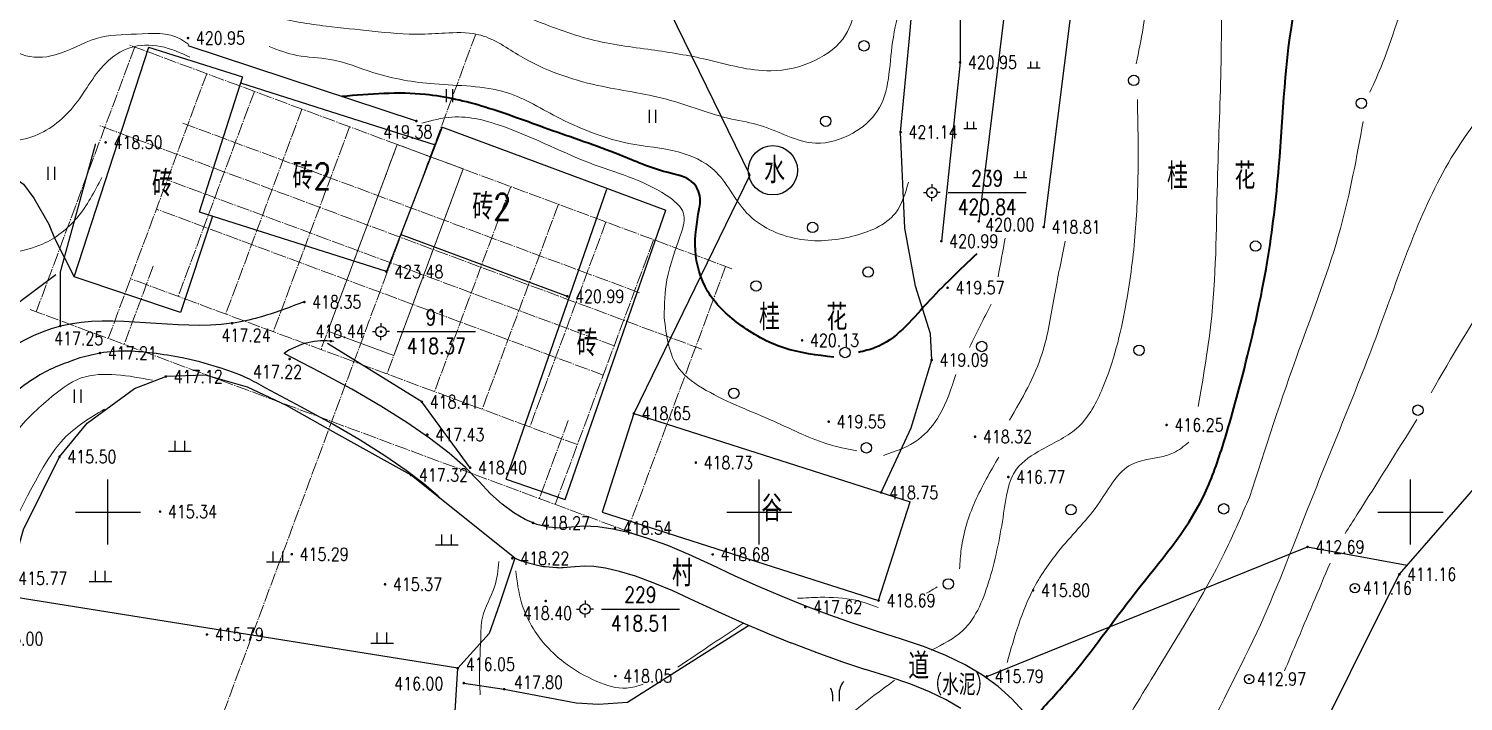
# Model space of a CAD drawing. Extents: x 396834 to 397278, y 241901 to 242133.
# Drawn here: x 396893.9 to 397004.1, y 241985.5 to 242037.1 of the extents above; entities that cross this region are included whole.
import ezdxf
from ezdxf.enums import TextEntityAlignment as Align

# ---------------------------------------------------------------- set-up
doc = ezdxf.new("R2010")
doc.units = 0
doc.header["$LTSCALE"] = 0.5
doc.header["$PDSIZE"] = 0.2
doc.linetypes.add('DOTE', pattern=[2.4200000000000004, 2, -0.2, 0.02, -0.2])
doc.linetypes.add('X3', pattern=[5, 4, -1])
doc.layers.get('0').update_dxf_attribs({"linetype": 'CONTINUOUS'})
doc.layers.add('GCD', color=1, linetype='CONTINUOUS')
doc.layers.add('地形图', color=252, linetype='CONTINUOUS')
doc.styles.add('HZ', font='rs.shx', dxfattribs={"width": 0.8, "bigfont": 'hztxt.shx'})
doc.styles.add('样式 1', font='rs.shx', dxfattribs={"width": 0.8, "height": 2, "bigfont": 'hztxt.shx'})
doc.linetypes.add('10411', pattern='A,2,[150,AAA.SHX,S=1,R=0,X=0,Y=1],2,[151,AAA.SHX,S=1,R=0,X=0,Y=3],1e-11', length=4.00000000001)
doc.linetypes.add('10421', pattern='A,2,[150,AAA.SHX,S=1,R=0,X=0,Y=1],1e-11', length=2.00000000001)
doc.linetypes.add('1161', pattern='A,0,[149,AAA.SHX,S=0.15,R=0,X=0,Y=0],-1.6', length=1.6)

# ---------------------------------------------------------------- blocks, each defined once
blk = doc.blocks.new('GC200')
at = {"linetype": 'Continuous', "const_width": 0.2, "flags": 128}
blk.add_lwpolyline([(-0.1, 0, 1), (0.1, 0, 1)], format="xyb", close=True, dxfattribs=at)
blk = doc.blocks.new('gc116')
for p, q in [((-1.3, 0), (-0.8, 0)), ((0, 1.3), (0, 0.8000000000000002)), ((1.3, 0), (0.8000000000000002, 0)), ((0, -1.3), (0, -0.8))]:
    blk.add_line(p, q)
blk.add_circle((0, 0), 0.8)
blk.add_point((0, 0))
blk = doc.blocks.new('gc121')
for p, q in [((-0.5, -1), (-0.5, 1)), ((0.5, -1), (0.5, 1))]:
    blk.add_line(p, q)
blk = doc.blocks.new('gc122')
blk.add_circle((0, 0), 0.8)
blk = doc.blocks.new('gc119')
for p, q in [((-1, 0), (1, 0)), ((-0.5, 1), (-0.5, 0)), ((0.5, 1), (0.5, 0))]:
    blk.add_line(p, q)
blk = doc.blocks.new('gc246')
for p, q in [((-0.5, 1), (-0.5, 0)), ((0.5, 1), (0.5, 0))]:
    blk.add_line(p, q)
for centre, radius, start, end in [((3.404491783752013, 1.105927875686796), 2.906422756023367, 139.331235276754, 182.0886722848685), ((-2.938418329314396, 0.8134745012056809), 2.445542007497905, 4.374291201075531, 29.02419726691174)]:
    blk.add_arc(centre, radius, start, end)

msp = doc.modelspace()

# ---------------------------------------------------------------- linework, layer by layer
at = {"color": 1, "linetype": 'DOTE', "lineweight": 20}
for p, q in [((396928.2349888918, 242036.7185914655), (396895.3995005449, 241948.3567300354)), ((396902.0513016862, 242035.7314336398), (396894.4925451699, 242015.3904602144)), ((396947.8887947993, 242018.698106745), (396901.5826156626, 242035.9055985365)), ((396907.5817967653, 242033.676287859), (396900.0230402489, 242013.3353144334)), ((396911.2375477498, 242032.317801665), (396905.385607221, 242016.569951271)), ((396914.8932987343, 242030.9593154709), (396909.0413582054, 242015.2114650768)), ((396945.5898181626, 242012.5114512317), (396899.2836390266, 242029.7189430252)), ((396940.8015773832, 242016.8511229063), (396905.7438628141, 242029.8786571777)), ((396918.5490497189, 242029.6008292768), (396912.6971091899, 242013.8529788826)), ((396922.2061923411, 242028.2461740168, 0.001164021547682524), (396916.3528601743, 242012.4944926883)), ((396927.2666097586, 242026.3613621987), (396921.4146692297, 242010.6135118041)), ((396938.8591444938, 242012.7722806102), (396904.5513275629, 242025.5211510482)), ((396930.9223607428, 242025.0028760041), (396925.0704202139, 242009.2550256098)), ((396938.0231529896, 242010.5225876967), (396903.7153360588, 242023.2714581348)), ((396934.5781117273, 242023.6443898097), (396928.7261711983, 242007.8965394156)), ((396938.2338627116, 242022.2859036152), (396932.3819221827, 242006.5380532214)), ((396941.889613696, 242020.9274174207), (396934.3308571795, 242000.5864439952)), ((396903.4709345882, 242018.8816668047), (396901.2416239104, 242012.882485702)), ((396947.4201087749, 242018.8722716395), (396939.8613522585, 241998.5312982142)), ((396936.0376731672, 242005.1795670272), (396901.7298562365, 242017.9284374653)), ((396894.0238591462, 242015.5646251111), (396940.3300382823, 241998.3571333175)), ((396935.3415841958, 242007.0384538294), (396933.112273518, 242001.0392727266))]:
    msp.add_line(p, q, dxfattribs=at)
at = {"color": 6, "linetype": 'Continuous', "lineweight": 20, "flags": 128}
msp.add_lwpolyline([(396922.2061923411, 242028.2461740168), (396927.2666097584, 242026.3613621985), (396921.9371639197, 242012.0195698749), (396916.8753548644, 242013.9005507592)], close=True, dxfattribs=at)
at = {"layer": '地形图', "linetype": 'Continuous'}
for p, q in [((396897.4096, 242018.0651), (396903.1254816526, 242035.7214991523)), ((396903.1225121344, 242035.7224400723), (396910.3179153936, 242033.4425080981)), ((396910.1661288961, 242032.9661033438), (396925.1305, 242028.2245)), ((396925.6525909773, 242029.5808348251), (396921.3773, 242018.4741)), ((396925.5961342979, 242029.6018142681, 0.01166232035160419), (396942.8250839489, 242023.1994935571, -3.547341365661973)), ((396930.5593824039, 242002.5371260754, 421.8937999999994), (396938.3013069227, 242024.8046014894, 421.8938000000005)), ((396964.5015, 242024.5419), (396970.5015, 242024.5419)), ((396908.0327, 242022.7258), (396905.5638, 242015.327)), ((396921.3773, 242018.4741), (396907.0144348246, 242023.050227712)), ((396935.0931744798, 242000.9608236261, 421.8937999999994), (396942.8250839489, 242023.1994935571, 421.8938000000005)), ((396922.4199983504, 242021.3505630844, 423.647), (396935.264, 242016.5777, 420.9938)), ((396905.5638, 242015.327), (396897.4096, 242018.0651)), ((396922.2077, 242013.86), (396928.2077, 242013.86)), ((396940.3685, 242007.5754, 418.6496), (396937.9427187427, 241999.9863652265, 418.6942)), ((396900, 241997.5), (396900, 242002.5)), ((396930.5593824039, 242002.5371260754, 421.8937999999994), (396935.0931744798, 242000.9608236261, 421.8937999999993)), ((396950, 241997.5), (396950, 242002.5)), ((397000, 241997.5), (397000, 242002.5)), ((396959.1616, 241993.2039, 418.6942), (396961.5873812573, 242000.7929347735, 418.6496)), ((396897.5, 242000), (396902.5, 242000)), ((396947.5, 242000), (396952.5, 242000)), ((396997.5, 242000), (397002.5, 242000)), ((396937.8785, 241992.5493), (396943.8785, 241992.5493))]:
    msp.add_line(p, q, dxfattribs=at)
at = {"layer": '地形图', "color": 6, "linetype": 'Continuous'}
msp.add_line((396910.3179153936, 242033.4425080981), (396907.0075479511, 242023.0524219269), dxfattribs=at)
at = {"layer": '地形图', "color": 3, "linetype": 'Continuous'}
for p, q in [((396905.1471809234, 242004.6718913146), (396905.1471809234, 242005.4713362818)), ((396905.8882511635, 242004.6718913146), (396905.8882511635, 242005.4713362818)), ((396904.6419060614, 242004.6718913147), (396906.3935273531, 242004.6718913147)), ((396925.1349183077, 241997.4885408942), (396926.8865395993, 241997.4885408942)), ((396925.6401931696, 241997.4885408942), (396925.6401931696, 241998.2879858613)), ((396926.3812634097, 241997.4885408942), (396926.3812634097, 241998.2879858613)), ((396912.6779255974, 241996.1656848841), (396912.6779255974, 241996.9651298512)), ((396913.4189958374, 241996.1656848841), (396913.4189958374, 241996.9651298512)), ((396899.0537561864, 241994.6774710726), (396899.0537561864, 241995.4769160397)), ((396899.7948264265, 241994.6774710726), (396899.7948264265, 241995.4769160397)), ((396912.1726507354, 241996.1656848841), (396913.924272027, 241996.1656848841)), ((396898.5484813245, 241994.6774710726), (396900.3001026161, 241994.6774710726)), ((396920.170645225, 241989.937236212), (396921.9222665166, 241989.937236212)), ((396920.6759200869, 241989.937236212), (396920.6759200869, 241990.7366811791)), ((396921.416990327, 241989.937236212), (396921.416990327, 241990.7366811791))]:
    msp.add_line(p, q, dxfattribs=at)
at = {"layer": '地形图', "linetype": '10411'}
msp.add_line((396926.8481, 241987.9979), (396891.0288, 241993.741), dxfattribs=at)
at = {"layer": '地形图', "linetype": '10421'}
msp.add_line((396924.2614404453, 241945.9194295942), (396926.8481, 241987.9979), dxfattribs=at)
at = {"layer": '地形图', "linetype": '10421', "flags": 128}
for points in [[(396973.8864, 242063.2391), (396974.9381, 242052.5819), (396974.448, 242042.6848), (396971.8401, 242021.8929)], [(396965.4058, 242059.888), (396965.4162, 242034.5468), (396963.9828, 242020.8121)], [(396969.2127, 242058.1553), (396969.5876, 242044.7237), (396966.8534, 242022.3379)], [(396923.6804, 242030.04), (396906.1461, 242035.8134007028)], [(396896.0074915232, 242018.2339480458), (396890.1380758483, 242013.8356419062), (396885.6963, 242010.1629), (396882.4112, 242003.1561)], [(396927.8069, 242003.4111), (396924.1009, 242008.4694), (396916.8471808428, 242012.9604800124)], [(396931.2245269977, 241996.447487379), (396923.2685, 242002.8456), (396917.2938, 242006.1691), (396913.7061237187, 242008.1828880991), (396910.708661675, 242009.5922554811), (396907.4907973871, 242010.5171529215), (396904.442, 242010.4137)]]:
    msp.add_lwpolyline(points, dxfattribs=at)
at = {"layer": '地形图', "linetype": '1161', "flags": 128}
for points, elevation in [([(396959.3672, 242001.5026), (396961.6661753758, 242006.4596203813), (396963.2382, 242011.6861), (396963.1383207105, 242013.6850035411), (396961.9869261612, 242017.3641927574), (396961.1700665695, 242021.81599349), (396960.8517, 242029.1883), (396961.5333240113, 242036.3970321934), (396962.3257751754, 242045.5665881039), (396962.5576, 242050.7628), (396962.7019304712, 242061.0384001877)], 418.7457), ([(396937.2443059181, 242054.4826370214), (396938.2625, 242053.0865), (396940.8761, 242043.1011), (396949.2664, 242025.8738), (396940.3685, 242007.5754)], 429.7577), ([(396892.3873, 241994.6445), (396893.5014851163, 241998.6683217891), (396896.2766, 242004.2511), (396898.4114846525, 242006.8306330272), (396902.031311505, 242009.4883878244), (396904.442, 242010.4137)], 415.7714), ([(396931.2245269977, 241996.447487379), (396930.0687490278, 241992.9299217914), (396929.260615815, 241990.6746468671), (396926.8481, 241987.9979)], 418.2202), ([(396967.473, 241987.3808), (396992.0947, 241997.3244), (396999.7460733341, 241995.9156057874)], 415.7902), ([(396927.317, 241986.8652), (396930.4201, 241986.3943), (396935.9486155483, 241985.3566532606), (396937.648482958, 241985.245281337), (396939.8908656297, 241985.3921468302), (396949.1643687164, 241991.2840501792)], 415.9954)]:
    msp.add_lwpolyline(points, dxfattribs=dict(at, elevation=elevation))
at = {"layer": '地形图', "linetype": 'X3', "const_width": 0.1, "elevation": 417.2465, "flags": 128}
msp.add_lwpolyline([(396896.3358, 242014.2982), (396896.3412430885, 242018.4473126188), (396899.0493773677, 242028.2993744008)], dxfattribs=at)
at = {"layer": '地形图', "linetype": '1161', "flags": 128}
msp.add_lwpolyline([(396886.1237, 242025.629), (396887.7627242786, 242026.6938407195), (396888.732807062, 242026.7606855339), (396890.9071320702, 242026.8943759307), (396891.8103151838, 242026.3930371345), (396893.5163232361, 242025.1898220266), (396894.3191520281, 242024.1202980837), (396895.4564907296, 242022.1149398265), (396895.8913568874, 242021.0454158836), (396897.4096, 242018.0651)], dxfattribs=at)
at = {"layer": '地形图', "linetype": 'Continuous', "const_width": 0.1, "flags": 128}
for points, elevation in [([(396963.2015, 242024.5419, 1), (396963.3015, 242024.5419, 1)], 420.8385), ([(396920.9077, 242013.86, 1), (396921.0077, 242013.86, 1)], 418.3673), ([(396936.5785, 241992.5493, 1), (396936.6785, 241992.5493, 1)], 418.5077)]:
    msp.add_lwpolyline(points, format="xyb", close=True, dxfattribs=dict(at, elevation=elevation))
at = {"layer": '地形图', "linetype": '10411', "flags": 128}
msp.add_lwpolyline([(397057.6089530172, 242005.5615593361), (397050.7892, 242011.0434), (397038.3289, 242020.048), (397034.284078057, 242021.3039797397), (397027.3196, 242021.0787), (397019.2275, 242017.135), (397010.2052, 242007.9583), (396999.1402, 241995.218), (396991.631, 241980.1613), (396989.031, 241972.2672), (396988.3376, 241958.2045), (396986.4023, 241950.3676)], dxfattribs=at)
at = {"layer": '地形图', "color": 6, "linetype": 'Continuous', "flags": 128}
msp.add_lwpolyline([(396970.3123616451, 241984.6634048526), (396969.3995512763, 241985.6659348953), (396968.3435389805, 241986.5998142751), (396967.1443247576, 241987.4650429921), (396965.8019086078, 241988.2616210464), (396964.3162905308, 241988.9895484379), (396962.687470527, 241989.6488251666), (396960.915448596, 241990.2394512325), (396959.074593639, 241990.8152627969), (396957.239274557, 241991.4300960212), (396955.4094913499, 241992.0839509054), (396953.5852440177, 241992.7768274495), (396951.7665325605, 241993.5087256534), (396949.9533569781, 241994.2796455173), (396948.1457172708, 241995.0895870409), (396946.3436134384, 241995.9385502245), (396944.6012483288, 241996.7436772164), (396942.9728247901, 241997.4221101649), (396941.4583428222, 241997.9738490701), (396940.0578024251, 241998.3988939319), (396938.7712035989, 241998.6972447505), (396937.5985463435, 241998.8689015257), (396936.5398306589, 241998.9138642575), (396935.5950565452, 241998.8321329461), (396934.7068652118, 241998.7604628046), (396933.8178978686, 241998.8356090462), (396932.9281545153, 241999.057571671), (396932.0376351521, 241999.426350679), (396931.1463397789, 241999.9419460701), (396930.2542683958, 242000.6043578445), (396929.3614210027, 242001.413586002), (396928.4677975996, 242002.3696305426), (396927.4519282801, 242003.4237887061), (396926.1923431376, 242004.527357732), (396924.689042172, 242005.6803376205), (396922.9420253836, 242006.8827283714), (396920.9512927722, 242008.1345299848), (396918.7168443378, 242009.4357424607), (396916.2386800804, 242010.7863657991), (396913.5168, 242012.1864)], dxfattribs=at)
at = {"layer": '地形图', "linetype": 'Continuous'}
msp.add_lwpolyline([(396925.4717390618, 242001.0737895659), (396925.3406015919, 242001.2098697013), (396924.2530903457, 242002.1626784366), (396922.8913192193, 242003.2071098296), (396921.2613195031, 242004.3289631488), (396919.3682312804, 242005.5193645507), (396917.2161115481, 242006.7726335911), (396914.8080831096, 242008.0850322341), (396912.1236163759, 242009.515277218)], dxfattribs=at)
at = {"layer": '地形图', "linetype": 'Continuous', "flags": 128}
for points, elevation in [([(396940.3685, 242007.5754), (396961.5873812573, 242000.7929347735)], 418.6496), ([(396937.9427187427, 241999.9863652265), (396959.1616, 241993.2039)], 418.6942)]:
    msp.add_lwpolyline(points, dxfattribs=dict(at, elevation=elevation))
at = {"layer": '地形图', "color": 6, "linetype": 'Continuous'}
msp.add_lwpolyline([(396965.4668786229, 241984.9062610022), (396964.347247226, 241985.5706405239), (396963.068883369, 241986.1970169003), (396961.6297872042, 241986.779501527), (396959.9758819631, 241987.3307585565), (396958.1621165285, 241987.8980966341, -0.00502409069231432), (396958.1036807871, 241987.9170217558), (396956.2683617051, 241988.5318549801, -0.004987138641853279), (396956.2107434745, 241988.5517984843), (396954.3809602674, 241989.2056533685, -0.004946670065708206), (396954.3242138266, 241989.2265665077), (396952.4999664944, 241989.9194430518, -0.004902868398443648), (396952.4441417109, 241989.9412748712), (396950.6254302537, 241990.6731730752, -0.004855926981778195), (396950.5705724522, 241990.6958708192), (396948.7573968699, 241991.4667906831, -0.004806047156949452), (396948.7035467498, 241991.4903002013), (396946.8959070425, 241992.3002417249, -0.004753436267937729), (396946.8431006437, 241992.32450787), (396945.0512230863, 241993.1686535005), (396943.3719971273, 241993.9446046129), (396941.8613827305, 241994.5739559793), (396940.4906683691, 241995.0733190996), (396939.2678683471, 241995.4444221878), (396938.2036520757, 241995.6912044708), (396937.3115875671, 241995.8217873126), (396936.6069796956, 241995.8517113944), (396935.8584908775, 241995.786960496, -0.001444056034730051), (396935.8408969942, 241995.7854896502), (396934.9527056609, 241995.7138195087, -0.04123568628990688), (396934.4494073038, 241995.7147792484), (396933.5604399606, 241995.78992549, -0.04005802028469269), (396933.0780612024, 241995.8699531987), (396932.1883178492, 241996.0919158235, -0.03705154973289377), (396931.7586983339, 241996.2335948407), (396931.2057692916, 241996.4625720333, -0.03296899255094354)], format="xyb", dxfattribs=at)
at = {"layer": '地形图', "linetype": 'Continuous'}
for centre, radius in [((396951.0448369108, 242026.2562305851), 1.892621416686395), ((396995.7355, 241994.159, 411.162), 0.359793584293041), ((396987.6069, 241987.1659, 412.9675), 0.359793584293041)]:
    msp.add_circle(centre, radius, dxfattribs=at)
msp.add_arc((396916.6195588733, 242007.7056679292, 417.4949), 5.450144265661964, 82.54127048106581, 124.7013214531992, dxfattribs=at)
at = {"layer": '地形图', "color": 6, "linetype": 'Continuous', "lineweight": 20}
for points in [[(396900.4215241665, 242038.7193354708), (396903.7465824232, 242039.0365760266), (396905.4675927825, 242039.1367570097), (396907.355690856, 242039.6543595319), (396910.5972052556, 242038.9030009945), (396912.8027721101, 242038.0681584984), (396916.7460572988, 242037.3334969855), (396920.2814639949, 242036.9494473833), (396924.0771797719, 242036.7090466575), (396926.1621507839, 242036.8158915538), (396928.6213467155, 242036.6289132762), (396931.668611326, 242035.0262398314), (396937.5840428972, 242032.7793204193), (396942.8766610074, 242031.7108720381), (396947.9019754139, 242030.1883325565), (396950.067137006, 242029.707530523), (396954.3277422952, 242028.3418083037), (396957.1878937822, 242029.116434093), (396959.0590210348, 242030.7992409191), (396960.2351583926, 242036.088062123), (396961.3866479695, 242042.2971562356), (396961.2262654819, 242046.2504168175), (396961.4414566586, 242053.3962818535), (396961.7300867262, 242062.3669162472)], [(396983.7011892356, 242008.1179589747), (396984.7355557224, 242015.0836836343), (396985.1888335504, 242025.9348921304), (396985.4586674781, 242034.5634021996), (396985.528077392, 242041.9660536697), (396986.0933421942, 242048.5712589974), (396986.5173113721, 242051.8899674759), (396986.1640039451, 242054.0789035115), (396985.810696518, 242055.3145933028), (396985.7400347671, 242057.7153611259)], [(396978.9371131633, 242034.4334797507), (396979.792141722, 242040.0298971081), (396979.792141722, 242044.7719003613), (396980.6056870845, 242050.7726889974)], [(397043.8130713012, 242042.8174145471), (397039.6813627417, 242044.0610129347), (397033.6580262737, 242045.4040986812), (397026.1910814785, 242047.3441120727), (397018.2263396557, 242048.3887345786), (397013.2981547899, 242048.189758697), (397005.0347363435, 242044.9066595589), (397000.648993818, 242041.1593902392), (396997.861334711, 242034.4937034403), (396996.8657419832, 242032.2552268082)], [(396889.5752381175, 242040.6957769353), (396890.9438596831, 242037.5354196063), (396893.4036795419, 242035.1512906177), (396895.9374799135, 242035.1143271971), (396899.1186008115, 242036.3895588058), (396902.1887516041, 242036.7222284271), (396905.5918113855, 242036.3341142568), (396906.2021423192, 242035.909036666)], [(396977.6021783585, 241964.3097359577), (396980.1665909899, 241970.9297133863), (396983.3316158927, 241980.51150345), (396988.2039977683, 241990.7617913067), (396992.0979528801, 242000.2260481438), (396997.6571246537, 242014.2510494468), (397003.1306936103, 242027.2076023685), (397010.0118649823, 242035.0234467138), (397022.3356359522, 242040.2007916833), (397036.8310772702, 242039.3808836381), (397046.1300397002, 242036.3745539451), (397053.3093845715, 242036.0329253989), (397069.7876918728, 242036.7845079676)], [(396957.4491002564, 242039.0163096305), (396956.6280332519, 242036.6514013646), (396954.2588554182, 242034.6916406314), (396950.8779888613, 242033.8952936973), (396945.9757341461, 242034.764035913), (396941.7255019791, 242035.5121189381), (396937.0888862765, 242036.3084658722), (396932.3971353186, 242037.9255069977)], [(396887.133076727, 242032.4375743295), (396887.9111710749, 242030.0573597789), (396890.9759122856, 242028.5974949477), (396894.1518094523, 242028.8196484687), (396897.3277066191, 242031.1205221851), (396899.8093559662, 242034.4708813416), (396901.6672559614, 242035.6609886169), (396904.0332995564, 242035.7720656683), (396906.2881858678, 242034.9469246009)], [(396912.3676187046, 242035.7633563784), (396914.5049889846, 242035.0857198535), (396917.0515334018, 242034.7788196519), (396920.4042688053, 242033.7558176222), (396925.0652216527, 242032.8887600056), (396930.5721494764, 242032.2341306234), (396934.7074648663, 242030.2293279587), (396937.4789098302, 242029.0361942241), (396939.9764759593, 242028.3201930646), (396943.7842401696, 242027.6655636824), (396946.5274690197, 242026.2744764636), (396949.0309093574, 242022.9944759404), (396952.9410334773, 242020.9896732757), (396957.1582346708, 242021.1942447031), (396960.4542033157, 242022.9740186813), (396961.457324323, 242025.3470502643)], [(397070.881688546, 242033.2998981937), (397061.4459758681, 242031.8650591146), (397052.8307620226, 242031.3184535571), (397045.1044188147, 242031.1818026042), (397035.6687074642, 242031.2501280807), (397026.6432442025, 242030.9768255929), (397021.583514235, 242030.5668715703), (397015.0609191565, 242026.6166514134), (397009.838210102, 242021.5892101581), (397006.5320913558, 242017.2799742977), (397001.5931643215, 242009.1722072623)], [(396963.2036501981, 241989.3892195483), (396965.6354782915, 241990.9113592649), (396967.6931783733, 241994.8902862703), (396968.7643446196, 241999.9221848758), (396969.753108663, 242003.2869152045), (396971.7039154064, 242004.8090549211), (396974.5124004081, 242006.5559265554), (396976.3563138131, 242009.5200935558), (396978.1218977998, 242015.7800445216), (396978.8434298249, 242021.1742942784), (396979.0851233066, 242026.3927812888), (396979.0316753099, 242031.7069186128)], [(396942.6997524129, 242014.9721695763), (396942.9078382915, 242017.8358983939), (396943.962836405, 242021.2916855214), (396944.1679753912, 242023.0195790852), (396943.2008939862, 242024.1031737288), (396937.3376722605, 242026.6848267597), (396930.4508765663, 242029.5841736463), (396926.4067163356, 242030.3456182479), (396924.1021417741, 242029.8790593687)], [(396996.3679449555, 242030.0167501761), (396994.62289614, 242021.7953259468), (396991.4369988799, 242012.4434676549), (396987.6265491275, 242001.1280593001)], [(396892.6844653402, 242019.9197381412), (396894.969460787, 242020.5871803686), (396897.6235702601, 242022.6070728514), (396899.5218741902, 242025.6983854762)], [(396968.3378412352, 242018.0630754533), (396968.8734548909, 242021.0426843209)], [(396973.49026555, 242020.824080387), (396972.6671528607, 242016.6343602847), (396971.7139301023, 242012.1776425758), (396969.2188716297, 242007.0625852935)], [(396966.1302074557, 242012.6524452253), (396967.8033612684, 242015.9731321621)], [(396942.6997524129, 242014.9721695763), (396943.8384275864, 242011.024499303), (396945.9298701841, 242009.3525449027), (396951.1145541922, 242006.9761633242), (396955.460109166, 242005.1648789057), (396957.4818365238, 242004.7004474511)], [(396886.6498464091, 241996.9812827997), (396888.263674034, 241998.3251750589), (396890.9289345471, 242002.0392033692), (396892.7892147583, 242005.9052436157), (396895.4300239612, 242008.6418960549), (396897.9485726306, 242010.3034350359), (396900.6382857814, 242010.5477792946), (396903.4258068278, 242010.1323944039)], [(396959.5268031799, 242004.3521235693), (396962.2224423119, 242005.5828677967), (396963.8491201829, 242007.4638166425), (396965.0807472397, 242010.5755091337)], [(396891.1735910195, 241995.7068513028), (396894.8053188059, 242003.0464004264), (396896.6047289414, 242005.6263112502), (396899.729007413, 242007.9172484506)], [(397000.4911242969, 242007.1133502066), (396995.8913070262, 241999.7876497094), (396994.9809268289, 241998.351237756)], [(396969.0348144221, 241988.4537683729), (396971.1035447409, 241994.2061080311), (396973.1273045084, 241997.1721586402), (396976.1434298397, 242000.7780595477), (396978.5719404987, 242003.6542299587), (396981.8099542683, 242004.553033103), (396982.9792363915, 242005.3619560493)], [(396968.3938991062, 242004.2246823399), (396966.5592160307, 242000.787096447), (396965.5098909255, 241997.1751234182), (396965.3843953686, 241995.6396110689)], [(396987.6265491275, 242001.1280593001), (396986.0218879229, 241997.5027322595), (396980.5425297181, 241987.8700812693), (396977.0541352757, 241982.0137835183), (396974.4653655869, 241977.1947338606)], [(396930.0069404294, 241996.2002945212), (396929.6836638151, 241994.2620233368), (396928.7450913993, 241991.8987536999), (396928.6157804881, 241990.2512233677), (396928.5187983002, 241987.1176846232), (396928.5834530921, 241985.9547223781)], [(396931.3000495418, 241995.4895950481), (396931.7526370673, 241993.0344516255), (396932.6578134459, 241991.0315715567), (396934.9854085206, 241988.4795145167), (396937.5392966942, 241986.9935066862), (396939.8022356494, 241986.476634448), (396941.0953447617, 241986.7673753002)], [(396993.826083975, 241996.0794904376), (396991.1907719694, 241989.8550388332), (396990.3283067289, 241987.7961823594)], [(396963.6610034658, 241994.2516055899), (396962.8378921039, 241993.7632336257)], [(396959.13157979, 241992.6806171552), (396957.4081892147, 241993.2203970314), (396954.6816298418, 241993.4517311809), (396952.9325162067, 241993.3746201857)], [(396943.7462164507, 241988.0918606289), (396946.3970881396, 241989.8686087297), (396948.8216667296, 241991.4838349107)], [(396945.8609408269, 241965.2845695099), (396947.5772319068, 241970.9776153539), (396950.0182901408, 241976.3287673056), (396954.3274834318, 241982.0829393653), (396960.390861426, 241987.0749697079)]]:
    msp.add_spline(points, degree=3, dxfattribs=at)
at = {"layer": '地形图', "color": 6, "linetype": 'Continuous', "lineweight": 40}
msp.add_open_spline([(396971.4080786043, 241984.5484428591), (396972.2134746863, 241985.4108343663), (396974.8881867547, 241988.3324590111), (396978.8546230822, 241994.0783762347), (396983.7032335459, 241999.5363006095), (396985.8308922959, 242005.69423021), (396987.4620362807, 242011.6829923718), (396989.0783427921, 242018.8508388112), (396990.1744867777, 242028.1320905568), (396990.4242124727, 242037.6984733513), (396993.6843577977, 242048.1602646561), (397001.0100301566, 242054.1892899572), (397006.7171142233, 242055.4655775606), (397008.9652804036, 242055.7298147029)], degree=3, knots=[42.26614018028422, 42.26614018028422, 42.26614018028422, 42.26614018028422, 45.80422508199116, 54.16180850311638, 63.23715819269086, 67.29758916518786, 73.55188251579042, 81.89578667864248, 89.2984519138449, 101.5485618057681, 110.5999039780715, 121.2916556199262, 128.0249783369776, 128.0249783369776, 128.0249783369776, 128.0249783369776], dxfattribs=at)
for points in [[(396945.3583811047, 242023.1192805449), (396945.4645925718, 242023.9388098118), (396944.9780518468, 242025.2354012057), (396942.9021473798, 242026.1106007603), (396939.2693130705, 242027.4396068663), (396933.7789117078, 242029.4230020299), (396928.9459455201, 242031.108571133), (396924.3724672417, 242032.0810148239), (396917.9628559266, 242031.9285292215)], [(396955.7289952553, 242011.8973002678), (396951.8942667684, 242012.6086258647), (396948.426938499, 242014.467248972), (396946.0360254298, 242016.9705893853), (396945.0945656911, 242020.1141874266), (396945.384827262, 242023.2773291448)], [(396966.7050422397, 242019.8366062318), (396962.8473519029, 242016.0046292187), (396958.8978115117, 242012.6315713261), (396957.6119147328, 242012.2644357969)]]:
    msp.add_spline(points, degree=3, dxfattribs=at)
at = {"layer": '地形图', "linetype": 'Continuous'}
for points in [[(396915.0821363031, 242016.1633464478), (396911.5749489108, 242014.9463202628), (396909.5168394632, 242014.5056730893), (396896.3435255142, 242014.2719969769), (396887.0008453059, 242006.9003635664), (396883.0988109414, 241996.247922269), (396882.2571633467, 241993.3214233134), (396872.6949787728, 241968.1489974752), (396865.3782943979, 241953.6511647316), (396863.2544143727, 241949.6344947297)], [(396912.1236163759, 242009.515277218), (396910.6780297534, 242010.2940949243), (396908.3962695134, 242011.1437154273), (396905.7035101186, 242011.8517318731), (396903.4217498786, 242012.2057397119), (396901.6360252273, 242012.3615035604), (396899.382609823, 242012.2057397119), (396897.6252300075, 242011.7809298445)]]:
    msp.add_spline(points, degree=3, dxfattribs=at)
msp.add_open_spline([(396897.6252300075, 242011.7809298444), (396897.1898689827, 242011.6097474007, 416.7859), (396897.0499017348, 242011.5522525809, 416.7859), (396896.6479983117, 242011.4146832952, 416.7859), (396896.3884294678, 242011.3198386959, 416.7859), (396895.611017765, 242010.9980164173, 416.7859), (396895.094415006, 242010.7335897522, 416.7859), (396893.4888933105, 242009.7551544723, 416.7859), (396892.4354608373, 242008.8743145786, 416.7859), (396891.028403817, 242007.3474367147, 416.7859), (396890.5834087766, 242006.7960454134, 416.7859), (396889.6836472059, 242005.5227218541, 416.7859), (396889.256178903, 242004.7967665621, 416.7859), (396888.494892975, 242003.2671734461, 416.7859), (396888.1614923478, 242002.4660557678, 416.7859), (396887.3113054226, 242000.12379888, 416.7859), (396886.8661098414, 241998.5073032194, 416.7859), (396886.1841102245, 241995.9926796621, 416.7859), (396885.9514630814, 241995.1390608028, 416.7859), (396885.4696580144, 241993.449482588, 416.7859), (396885.2223197308, 241992.6097507279, 416.7859), (396884.4910378822, 241990.1879719347, 416.7859), (396883.9912734643, 241988.6100494161, 416.7859), (396882.4283458443, 241983.8958044361, 416.7859), (396881.3015500783, 241980.7790040968, 416.7859), (396878.9774274341, 241974.8486113567, 416.7859), (396877.7923220073, 241972.0302316095, 416.7859), (396875.4428844224, 241966.8051841224, 416.7859), (396874.2913263359, 241964.3933308654, 416.7859), (396872.1616884952, 241960.1084194283, 416.7859), (396871.1957991137, 241958.2227885209, 416.7859000000001), (396870.2205744658, 241956.3476459644, 416.7859000000001)], degree=3, knots=[19.10474205359188, 19.10474205359188, 19.10474205359188, 19.10474205359188, 19.70106256516748, 19.70106256516748, 20.75662641665867, 20.75662641665867, 22.86775411964104, 22.86775411964104, 27.438330039114, 27.438330039114, 29.78628565937169, 29.78628565937169, 32.67697830505318, 32.67697830505318, 35.56767095073467, 35.56767095073467, 40.7927292468073, 40.7927292468073, 43.38330289891729, 43.38330289891729, 45.97387655102729, 45.97387655102729, 50.86892114494371, 50.86892114494371, 60.65901033277653, 60.65901033277653, 69.69085294569784, 69.69085294569784, 77.59667803332773, 77.59667803332773, 83.90534607598241, 83.90534607598241, 83.90534607598241, 83.90534607598241], dxfattribs=at)

# ---------------------------------------------------------------- block references
at = {"layer": '地形图', "color": 3, "linetype": 'Continuous'}
ref = msp.add_blockref('GC200', (396906.1461, 242036.4132, 420.9472), dxfattribs=dict(at, xscale=0.5, yscale=0.5, zscale=0.5))
ref.add_attrib('height', '420.95', dxfattribs={"layer": 'GCD', "linetype": 'Continuous', "height": 1, "style": 'HZ', "width": 0.8}).set_placement((396906.7461, 242036.4132, 420.9472), align=Align.MIDDLE_LEFT)
at = {"layer": '地形图', "linetype": 'Continuous', "xscale": 0.5, "yscale": 0.5}
for name, p in [('gc122', (396958.0427848062, 242035.8159722747)), ('gc119', (396971.0653968937, 242034.1206470059)), ('gc122', (396978.7518424098, 242033.1664644902)), ('gc121', (396926.2355753932, 242031.9849426257)), ('gc122', (396996.2329162858, 242031.4063083464)), ('gc121', (396941.816956758, 242030.4008771633)), ('gc122', (396955.1079796664, 242030.0248811091)), ('gc119', (396966.2041910914, 242029.4790543764)), ('gc121', (396895.6570259627, 242026.0350475025)), ('gc119', (396970.0508170919, 242025.6908113406)), ('gc116', (396963.2515, 242024.5419, 420.8385)), ('gc122', (396954.0958699945, 242021.8676746158)), ('gc122', (396988.1021834887, 242020.4391824905)), ('gc122', (396958.3644411774, 242018.4423830918)), ('gc122', (396949.7553452022, 242017.3760505745)), ('gc116', (396920.9577, 242013.86, 418.3673)), ('gc122', (396967.084261395, 242012.7228743371)), ('gc122', (396979.1578415749, 242012.4348187888)), ('gc122', (396956.5857010975, 242012.2576520337)), ('gc122', (396948.047755265, 242009.129742241)), ('gc121', (396897.6880062284, 242008.904652283)), ('gc122', (397000.5687705674, 242007.8313335487)), ('gc122', (396958.2221408921, 242004.935499163)), ('gc122', (396973.930707816, 242000.1817626766)), ('gc122', (396985.6624274272, 242000.2491228813)), ('gc122', (396964.5168447098, 241994.4812573066)), ('gc116', (396936.6285, 241992.5493, 418.5077)), ('gc246', (396955.8826143543, 241985.4849707403))]:
    msp.add_blockref(name, p, dxfattribs=at)
at = {"layer": '地形图', "color": 3, "linetype": 'Continuous'}
ref = msp.add_blockref('GC200', (396965.4162, 242034.5468, 420.9522), dxfattribs=dict(at, xscale=0.5, yscale=0.5, zscale=0.5))
ref.add_attrib('height', '420.95', dxfattribs={"layer": 'GCD', "linetype": 'Continuous', "height": 1, "style": 'HZ', "width": 0.8}).set_placement((396966.0162, 242034.5468, 420.9522), align=Align.MIDDLE_LEFT)
ref = msp.add_blockref('GC200', (396923.6804, 242030.04, 419.3822), dxfattribs=dict(at, xscale=0.5, yscale=0.5, zscale=0.5))
ref.add_attrib('height', '419.38', dxfattribs={"layer": 'GCD', "linetype": 'Continuous', "height": 1, "style": 'HZ', "width": 0.8}).set_placement((396921.1311893401, 242029.2082698154, 419.3822), align=Align.MIDDLE_LEFT)
ref = msp.add_blockref('GC200', (396960.8517, 242029.1883, 421.1399), dxfattribs=dict(at, xscale=0.5, yscale=0.5, zscale=0.5))
ref.add_attrib('height', '421.14', dxfattribs={"layer": 'GCD', "linetype": 'Continuous', "height": 1, "style": 'HZ', "width": 0.8}).set_placement((396961.4517, 242029.1883, 421.1399), align=Align.MIDDLE_LEFT)
ref = msp.add_blockref('GC200', (396899.8236, 242028.3978, 418.5036), dxfattribs=dict(at, xscale=0.5, yscale=0.5, zscale=0.5))
ref.add_attrib('height', '418.50', dxfattribs={"layer": 'GCD', "linetype": 'Continuous', "height": 1, "style": 'HZ', "width": 0.8}).set_placement((396900.4236, 242028.3978, 418.5036), align=Align.MIDDLE_LEFT)
ref = msp.add_blockref('GC200', (396966.8534, 242022.3379, 419.9982), dxfattribs=dict(at, xscale=0.5, yscale=0.5, zscale=0.5))
ref.add_attrib('height', '420.00', dxfattribs={"layer": 'GCD', "linetype": 'Continuous', "height": 1, "style": 'HZ', "width": 0.8}).set_placement((396967.3503987534, 242022.0778417111, 419.9982), align=Align.MIDDLE_LEFT)
ref = msp.add_blockref('GC200', (396971.8401, 242021.8929, 418.8108), dxfattribs=dict(at, xscale=0.5, yscale=0.5, zscale=0.5))
ref.add_attrib('height', '418.81', dxfattribs={"layer": 'GCD', "linetype": 'Continuous', "height": 1, "style": 'HZ', "width": 0.8}).set_placement((396972.4400999999, 242021.8929, 418.8108), align=Align.MIDDLE_LEFT)
ref = msp.add_blockref('GC200', (396963.9828, 242020.8121, 420.9929), dxfattribs=dict(at, xscale=0.5, yscale=0.5, zscale=0.5))
ref.add_attrib('height', '420.99', dxfattribs={"layer": 'GCD', "linetype": 'Continuous', "height": 1, "style": 'HZ', "width": 0.8}).set_placement((396964.5828, 242020.8121, 420.9929), align=Align.MIDDLE_LEFT)
ref = msp.add_blockref('GC200', (396921.3773, 242018.4741, 423.4801), dxfattribs=dict(at, xscale=0.5, yscale=0.5, zscale=0.5))
ref.add_attrib('height', '423.48', dxfattribs={"layer": 'GCD', "linetype": 'Continuous', "height": 1, "style": 'HZ', "width": 0.8}).set_placement((396921.9773, 242018.4741, 423.4801), align=Align.MIDDLE_LEFT)
ref = msp.add_blockref('GC200', (396964.4571, 242017.2339, 419.5732), dxfattribs=dict(at, xscale=0.5, yscale=0.5, zscale=0.5))
ref.add_attrib('height', '419.57', dxfattribs={"layer": 'GCD', "linetype": 'Continuous', "height": 1, "style": 'HZ', "width": 0.8}).set_placement((396965.0571, 242017.2339, 419.5732), align=Align.MIDDLE_LEFT)
ref = msp.add_blockref('GC200', (396915.075, 242016.1345, 418.3482), dxfattribs=dict(at, xscale=0.5, yscale=0.5, zscale=0.5))
ref.add_attrib('height', '418.35', dxfattribs={"layer": 'GCD', "linetype": 'Continuous', "height": 1, "style": 'HZ', "width": 0.8}).set_placement((396915.675, 242016.1345, 418.3482), align=Align.MIDDLE_LEFT)
ref = msp.add_blockref('GC200', (396935.264, 242016.5777, 420.9938), dxfattribs=dict(at, xscale=0.5, yscale=0.5, zscale=0.5))
ref.add_attrib('height', '420.99', dxfattribs={"layer": 'GCD', "linetype": 'Continuous', "height": 1, "style": 'HZ', "width": 0.8}).set_placement((396935.864, 242016.5777, 420.9938), align=Align.MIDDLE_LEFT)
ref = msp.add_blockref('GC200', (396896.3358, 242014.2982, 417.2465), dxfattribs=dict(at, xscale=0.5, yscale=0.5, zscale=0.5))
ref.add_attrib('height', '417.25', dxfattribs={"layer": 'GCD', "linetype": 'Continuous', "height": 1, "style": 'HZ', "width": 0.8}).set_placement((396895.863923916, 242013.3352464873, 417.2465), align=Align.MIDDLE_LEFT)
ref = msp.add_blockref('GC200', (396909.5294, 242014.5065, 417.2366), dxfattribs=dict(at, xscale=0.5, yscale=0.5, zscale=0.5))
ref.add_attrib('height', '417.24', dxfattribs={"layer": 'GCD', "linetype": 'Continuous', "height": 1, "style": 'HZ', "width": 0.8}).set_placement((396908.7134303882, 242013.5831373329, 417.2366), align=Align.MIDDLE_LEFT)
ref = msp.add_blockref('GC200', (396917.1089, 242013.1338, 418.4364), dxfattribs=dict(at, xscale=0.5, yscale=0.5, zscale=0.5))
ref.add_attrib('height', '418.44', dxfattribs={"layer": 'GCD', "linetype": 'Continuous', "height": 1, "style": 'HZ', "width": 0.8}).set_placement((396915.9294120173, 242013.8778747221, 418.4364), align=Align.MIDDLE_LEFT)
ref = msp.add_blockref('GC200', (396953.2934, 242013.1957, 420.1277), dxfattribs=dict(at, xscale=0.5, yscale=0.5, zscale=0.5))
ref.add_attrib('height', '420.13', dxfattribs={"layer": 'GCD', "linetype": 'Continuous', "height": 1, "style": 'HZ', "width": 0.8}).set_placement((396953.8934, 242013.1957, 420.1277), align=Align.MIDDLE_LEFT)
ref = msp.add_blockref('GC200', (396899.3842, 242012.2151, 417.2105), dxfattribs=dict(at, xscale=0.5, yscale=0.5, zscale=0.5))
ref.add_attrib('height', '417.21', dxfattribs={"layer": 'GCD', "linetype": 'Continuous', "height": 1, "style": 'HZ', "width": 0.8}).set_placement((396899.9841999999, 242012.2151, 417.2105), align=Align.MIDDLE_LEFT)
ref = msp.add_blockref('GC200', (396913.9438, 242011.7613, 417.2192), dxfattribs=dict(at, xscale=0.5, yscale=0.5, zscale=0.5))
ref.add_attrib('height', '417.22', dxfattribs={"layer": 'GCD', "linetype": 'Continuous', "height": 1, "style": 'HZ', "width": 0.8}).set_placement((396911.132165621, 242010.7744271498, 417.2192), align=Align.MIDDLE_LEFT)
ref = msp.add_blockref('GC200', (396963.2382, 242011.6861, 419.0869), dxfattribs=dict(at, xscale=0.5, yscale=0.5, zscale=0.5))
ref.add_attrib('height', '419.09', dxfattribs={"layer": 'GCD', "linetype": 'Continuous', "height": 1, "style": 'HZ', "width": 0.8}).set_placement((396963.8382, 242011.6861, 419.0869), align=Align.MIDDLE_LEFT)
ref = msp.add_blockref('GC200', (396904.442, 242010.4137, 417.122), dxfattribs=dict(at, xscale=0.5, yscale=0.5, zscale=0.5))
ref.add_attrib('height', '417.12', dxfattribs={"layer": 'GCD', "linetype": 'Continuous', "height": 1, "style": 'HZ', "width": 0.8}).set_placement((396905.042, 242010.4137, 417.122), align=Align.MIDDLE_LEFT)
ref = msp.add_blockref('GC200', (396924.1009, 242008.4694, 418.4111), dxfattribs=dict(at, xscale=0.5, yscale=0.5, zscale=0.5))
ref.add_attrib('height', '418.41', dxfattribs={"layer": 'GCD', "linetype": 'Continuous', "height": 1, "style": 'HZ', "width": 0.8}).set_placement((396924.7009, 242008.4694, 418.4111), align=Align.MIDDLE_LEFT)
ref = msp.add_blockref('GC200', (396940.3685, 242007.5754, 418.6496), dxfattribs=dict(at, xscale=0.5, yscale=0.5, zscale=0.5))
ref.add_attrib('height', '418.65', dxfattribs={"layer": 'GCD', "linetype": 'Continuous', "height": 1, "style": 'HZ', "width": 0.8}).set_placement((396940.9685, 242007.5754, 418.6496), align=Align.MIDDLE_LEFT)
ref = msp.add_blockref('GC200', (396955.3355, 242006.9493, 419.5539), dxfattribs=dict(at, xscale=0.5, yscale=0.5, zscale=0.5))
ref.add_attrib('height', '419.55', dxfattribs={"layer": 'GCD', "linetype": 'Continuous', "height": 1, "style": 'HZ', "width": 0.8}).set_placement((396955.9355, 242006.9493, 419.5539), align=Align.MIDDLE_LEFT)
ref = msp.add_blockref('GC200', (396924.5246, 242005.9496, 417.4268), dxfattribs=dict(at, xscale=0.5, yscale=0.5, zscale=0.5))
ref.add_attrib('height', '417.43', dxfattribs={"layer": 'GCD', "linetype": 'Continuous', "height": 1, "style": 'HZ', "width": 0.8}).set_placement((396925.1246, 242005.9496, 417.4268), align=Align.MIDDLE_LEFT)
ref = msp.add_blockref('GC200', (396966.571, 242005.7889, 418.3194), dxfattribs=dict(at, xscale=0.5, yscale=0.5, zscale=0.5))
ref.add_attrib('height', '418.32', dxfattribs={"layer": 'GCD', "linetype": 'Continuous', "height": 1, "style": 'HZ', "width": 0.8}).set_placement((396967.171, 242005.7889, 418.3194), align=Align.MIDDLE_LEFT)
ref = msp.add_blockref('GC200', (396981.2709, 242006.6954, 416.2483), dxfattribs=dict(at, xscale=0.5, yscale=0.5, zscale=0.5))
ref.add_attrib('height', '416.25', dxfattribs={"layer": 'GCD', "linetype": 'Continuous', "height": 1, "style": 'HZ', "width": 0.8}).set_placement((396981.8709, 242006.6954, 416.2483), align=Align.MIDDLE_LEFT)
ref = msp.add_blockref('GC200', (396896.2766, 242004.2511, 415.501), dxfattribs=dict(at, xscale=0.5, yscale=0.5, zscale=0.5))
ref.add_attrib('height', '415.50', dxfattribs={"layer": 'GCD', "linetype": 'Continuous', "height": 1, "style": 'HZ', "width": 0.8}).set_placement((396896.8766, 242004.2511, 415.501), align=Align.MIDDLE_LEFT)
ref = msp.add_blockref('GC200', (396945.1311, 242003.8006, 418.7288), dxfattribs=dict(at, xscale=0.5, yscale=0.5, zscale=0.5))
ref.add_attrib('height', '418.73', dxfattribs={"layer": 'GCD', "linetype": 'Continuous', "height": 1, "style": 'HZ', "width": 0.8}).set_placement((396945.7311, 242003.8006, 418.7288), align=Align.MIDDLE_LEFT)
ref = msp.add_blockref('GC200', (396923.2685, 242002.8456, 417.3199), dxfattribs=dict(at, xscale=0.5, yscale=0.5, zscale=0.5))
ref.add_attrib('height', '417.32', dxfattribs={"layer": 'GCD', "linetype": 'Continuous', "height": 1, "style": 'HZ', "width": 0.8}).set_placement((396923.8685, 242002.8456, 417.3199), align=Align.MIDDLE_LEFT)
ref = msp.add_blockref('GC200', (396927.8069, 242003.4111, 418.4046), dxfattribs=dict(at, xscale=0.5, yscale=0.5, zscale=0.5))
ref.add_attrib('height', '418.40', dxfattribs={"layer": 'GCD', "linetype": 'Continuous', "height": 1, "style": 'HZ', "width": 0.8}).set_placement((396928.4069, 242003.4111, 418.4046), align=Align.MIDDLE_LEFT)
ref = msp.add_blockref('GC200', (396969.1249, 242002.6957, 416.7722), dxfattribs=dict(at, xscale=0.5, yscale=0.5, zscale=0.5))
ref.add_attrib('height', '416.77', dxfattribs={"layer": 'GCD', "linetype": 'Continuous', "height": 1, "style": 'HZ', "width": 0.8}).set_placement((396969.7249, 242002.6957, 416.7722), align=Align.MIDDLE_LEFT)
ref = msp.add_blockref('GC200', (396959.3672, 242001.5026, 418.7457), dxfattribs=dict(at, xscale=0.5, yscale=0.5, zscale=0.5))
ref.add_attrib('height', '418.75', dxfattribs={"layer": 'GCD', "linetype": 'Continuous', "height": 1, "style": 'HZ', "width": 0.8}).set_placement((396959.9672, 242001.5026, 418.7457), align=Align.MIDDLE_LEFT)
ref = msp.add_blockref('GC200', (396903.9997, 242000.0391, 415.3435), dxfattribs=dict(at, xscale=0.5, yscale=0.5, zscale=0.5))
ref.add_attrib('height', '415.34', dxfattribs={"layer": 'GCD', "linetype": 'Continuous', "height": 1, "style": 'HZ', "width": 0.8}).set_placement((396904.5997, 242000.0391, 415.3435), align=Align.MIDDLE_LEFT)
ref = msp.add_blockref('GC200', (396932.6334, 241999.1698, 418.271), dxfattribs=dict(at, xscale=0.5, yscale=0.5, zscale=0.5))
ref.add_attrib('height', '418.27', dxfattribs={"layer": 'GCD', "linetype": 'Continuous', "height": 1, "style": 'HZ', "width": 0.8}).set_placement((396933.2334, 241999.1698, 418.271), align=Align.MIDDLE_LEFT)
ref = msp.add_blockref('GC200', (396938.9283, 241998.7702, 418.5413), dxfattribs=dict(at, xscale=0.5, yscale=0.5, zscale=0.5))
ref.add_attrib('height', '418.54', dxfattribs={"layer": 'GCD', "linetype": 'Continuous', "height": 1, "style": 'HZ', "width": 0.8}).set_placement((396939.5283, 241998.7702, 418.5413), align=Align.MIDDLE_LEFT)
ref = msp.add_blockref('GC200', (396992.0947, 241997.3244, 412.6883), dxfattribs=dict(at, xscale=0.5, yscale=0.5, zscale=0.5))
ref.add_attrib('height', '412.69', dxfattribs={"layer": 'GCD', "linetype": 'Continuous', "height": 1, "style": 'HZ', "width": 0.8}).set_placement((396992.6947, 241997.3244, 412.6883), align=Align.MIDDLE_LEFT)
ref = msp.add_blockref('GC200', (396914.1096, 241996.7634, 415.2948), dxfattribs=dict(at, xscale=0.5, yscale=0.5, zscale=0.5))
ref.add_attrib('height', '415.29', dxfattribs={"layer": 'GCD', "linetype": 'Continuous', "height": 1, "style": 'HZ', "width": 0.8}).set_placement((396914.7096, 241996.7634, 415.2948), align=Align.MIDDLE_LEFT)
ref = msp.add_blockref('GC200', (396931.0464, 241996.4511, 418.2202), dxfattribs=dict(at, xscale=0.5, yscale=0.5, zscale=0.5))
ref.add_attrib('height', '418.22', dxfattribs={"layer": 'GCD', "linetype": 'Continuous', "height": 1, "style": 'HZ', "width": 0.8}).set_placement((396931.6464, 241996.4511, 418.2202), align=Align.MIDDLE_LEFT)
ref = msp.add_blockref('GC200', (396946.4248, 241996.7426, 418.68), dxfattribs=dict(at, xscale=0.5, yscale=0.5, zscale=0.5))
ref.add_attrib('height', '418.68', dxfattribs={"layer": 'GCD', "linetype": 'Continuous', "height": 1, "style": 'HZ', "width": 0.8}).set_placement((396947.0248, 241996.7426, 418.68), align=Align.MIDDLE_LEFT)
ref = msp.add_blockref('GC200', (396892.3873, 241994.6445, 415.7714), dxfattribs=dict(at, xscale=0.5, yscale=0.5, zscale=0.5))
ref.add_attrib('height', '415.77', dxfattribs={"layer": 'GCD', "linetype": 'Continuous', "height": 1, "style": 'HZ', "width": 0.8}).set_placement((396893.1052986723, 241994.9200760793, 415.7714), align=Align.MIDDLE_LEFT)
ref = msp.add_blockref('GC200', (396999.1402, 241995.218, 411.1613), dxfattribs=dict(at, xscale=0.5, yscale=0.5, zscale=0.5))
ref.add_attrib('height', '411.16', dxfattribs={"layer": 'GCD', "linetype": 'Continuous', "height": 1, "style": 'HZ', "width": 0.8}).set_placement((396999.7402, 241995.218, 411.1613), align=Align.MIDDLE_LEFT)
ref = msp.add_blockref('GC200', (396921.2738, 241994.4534, 415.3731), dxfattribs=dict(at, xscale=0.5, yscale=0.5, zscale=0.5))
ref.add_attrib('height', '415.37', dxfattribs={"layer": 'GCD', "linetype": 'Continuous', "height": 1, "style": 'HZ', "width": 0.8}).set_placement((396921.8738, 241994.4534, 415.3731), align=Align.MIDDLE_LEFT)
ref = msp.add_blockref('GC200', (396971.0288, 241993.9893, 415.8004), dxfattribs=dict(at, xscale=0.5, yscale=0.5, zscale=0.5))
ref.add_attrib('height', '415.80', dxfattribs={"layer": 'GCD', "linetype": 'Continuous', "height": 1, "style": 'HZ', "width": 0.8}).set_placement((396971.6287999999, 241993.9893, 415.8004), align=Align.MIDDLE_LEFT)
ref = msp.add_blockref('GC200', (396995.7355, 241994.159, 411.162), dxfattribs=dict(at, xscale=0.5, yscale=0.5, zscale=0.5))
ref.add_attrib('height', '411.16', dxfattribs={"layer": 'GCD', "linetype": 'Continuous', "height": 1, "style": 'HZ', "width": 0.8}).set_placement((396996.3355, 241994.159, 411.162), align=Align.MIDDLE_LEFT)
ref = msp.add_blockref('GC200', (396933.6116, 241993.1704, 418.3964), dxfattribs=dict(at, xscale=0.5, yscale=0.5, zscale=0.5))
ref.add_attrib('height', '418.40', dxfattribs={"layer": 'GCD', "linetype": 'Continuous', "height": 1, "style": 'HZ', "width": 0.8}).set_placement((396931.8573717559, 241992.2342588449, 418.3964), align=Align.MIDDLE_LEFT)
ref = msp.add_blockref('GC200', (396953.5356, 241992.7009, 417.6247), dxfattribs=dict(at, xscale=0.5, yscale=0.5, zscale=0.5))
ref.add_attrib('height', '417.62', dxfattribs={"layer": 'GCD', "linetype": 'Continuous', "height": 1, "style": 'HZ', "width": 0.8}).set_placement((396954.1356, 241992.7009, 417.6247), align=Align.MIDDLE_LEFT)
ref = msp.add_blockref('GC200', (396959.1616, 241993.2039, 418.6942), dxfattribs=dict(at, xscale=0.5, yscale=0.5, zscale=0.5))
ref.add_attrib('height', '418.69', dxfattribs={"layer": 'GCD', "linetype": 'Continuous', "height": 1, "style": 'HZ', "width": 0.8}).set_placement((396959.7616, 241993.2039, 418.6942), align=Align.MIDDLE_LEFT)
ref = msp.add_blockref('GC200', (396891.3259, 241991.2013, 414.9971), dxfattribs=dict(at, xscale=0.5, yscale=0.5, zscale=0.5))
ref.add_attrib('height', '415.00', dxfattribs={"layer": 'GCD', "linetype": 'Continuous', "height": 1, "style": 'HZ', "width": 0.8}).set_placement((396891.2698423069, 241990.2650337162, 414.9971), align=Align.MIDDLE_LEFT)
ref = msp.add_blockref('GC200', (396907.597, 241990.5968, 415.7859), dxfattribs=dict(at, xscale=0.5, yscale=0.5, zscale=0.5))
ref.add_attrib('height', '415.79', dxfattribs={"layer": 'GCD', "linetype": 'Continuous', "height": 1, "style": 'HZ', "width": 0.8}).set_placement((396908.197, 241990.5968, 415.7859), align=Align.MIDDLE_LEFT)
ref = msp.add_blockref('GC200', (396926.8481, 241987.9979, 416.0545), dxfattribs=dict(at, xscale=0.5, yscale=0.5, zscale=0.5))
ref.add_attrib('height', '416.05', dxfattribs={"layer": 'GCD', "linetype": 'Continuous', "height": 1, "style": 'HZ', "width": 0.8}).set_placement((396927.4677486077, 241988.3158310345, 416.0545), align=Align.MIDDLE_LEFT)
ref = msp.add_blockref('GC200', (396938.9501, 241987.3961, 418.0511), dxfattribs=dict(at, xscale=0.5, yscale=0.5, zscale=0.5))
ref.add_attrib('height', '418.05', dxfattribs={"layer": 'GCD', "linetype": 'Continuous', "height": 1, "style": 'HZ', "width": 0.8}).set_placement((396939.5501, 241987.3961, 418.0511), align=Align.MIDDLE_LEFT)
ref = msp.add_blockref('GC200', (396967.473, 241987.3808, 415.7902), dxfattribs=dict(at, xscale=0.5, yscale=0.5, zscale=0.5))
ref.add_attrib('height', '415.79', dxfattribs={"layer": 'GCD', "linetype": 'Continuous', "height": 1, "style": 'HZ', "width": 0.8}).set_placement((396968.073, 241987.3808, 415.7902), align=Align.MIDDLE_LEFT)
ref = msp.add_blockref('GC200', (396987.6069, 241987.1659, 412.9675), dxfattribs=dict(at, xscale=0.5, yscale=0.5, zscale=0.5))
ref.add_attrib('height', '412.97', dxfattribs={"layer": 'GCD', "linetype": 'Continuous', "height": 1, "style": 'HZ', "width": 0.8}).set_placement((396988.2069, 241987.1659, 412.9675), align=Align.MIDDLE_LEFT)
ref = msp.add_blockref('GC200', (396927.317, 241986.8652, 415.9954), dxfattribs=dict(at, xscale=0.5, yscale=0.5, zscale=0.5))
ref.add_attrib('height', '416.00', dxfattribs={"layer": 'GCD', "linetype": 'Continuous', "height": 1, "style": 'HZ', "width": 0.8}).set_placement((396921.9777174978, 241986.8230307965, 415.9954), align=Align.MIDDLE_LEFT)
ref = msp.add_blockref('GC200', (396930.4201, 241986.3943, 417.8021), dxfattribs=dict(at, xscale=0.5, yscale=0.5, zscale=0.5))
ref.add_attrib('height', '417.80', dxfattribs={"layer": 'GCD', "linetype": 'Continuous', "height": 1, "style": 'HZ', "width": 0.8}).set_placement((396931.1622997654, 241986.9235488004, 417.8021), align=Align.MIDDLE_LEFT)

# ---------------------------------------------------------------- texts
at = {"layer": '地形图', "linetype": 'Continuous', "style": '样式 1', "width": 0.8}
for s, height, p in [('水', 2, (396950.3741157468, 242025.256592336)), ('砖', 2, (396903.3777402899, 242024.2432549793)), ('砖2', 2, (396914.1659328567, 242024.8092499945)), ('砖2', 2, (396927.9748265518, 242022.4631815925)), ('砖', 2, (396935.9790008423, 242011.9702101915)), ('谷', 2, (396950.1693174283, 241999.290363387, -418.6496)), ('村', 2, (396943.2989202779, 241994.2907702857)), ('道', 2, (396961.4445977968, 241987.160702069)), ('（水泥）', 1.6, (396962.7603072296, 241985.9322391354))]:
    msp.add_text(s, height=height, dxfattribs=at).set_placement(p)
at = {"layer": '地形图', "linetype": 'Continuous', "style": 'HZ', "width": 0.8}
for s, p in [('239', (396967.5015, 242025.6419)), ('420.84', (396967.5015, 242023.4419)), ('91', (396925.2077, 242014.96)), ('418.37', (396925.2077, 242012.76)), ('229', (396940.8785, 241993.6493)), ('418.51', (396940.8785, 241991.4493))]:
    msp.add_text(s, height=1.2, dxfattribs=at).set_placement(p, align=Align.MIDDLE)
at = {"layer": '地形图', "color": 6, "linetype": 'Continuous', "style": '样式 1', "width": 0.8}
for p in [(396981.3124645581, 242024.8044158032), (396949.988670191, 242013.9655400852)]:
    msp.add_text('桂   花', height=2, dxfattribs=at).set_placement(p)

doc.saveas('drawing.dxf')
